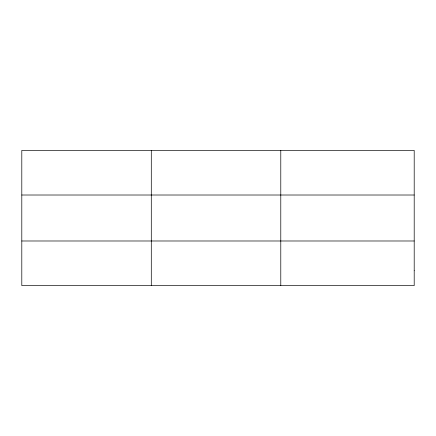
<?xml version="1.0" encoding="UTF-8"?>
<svg xmlns="http://www.w3.org/2000/svg" width="436" height="436" viewBox="0 0 436 436"><rect width="100%" height="100%" fill="white"/><g stroke="black" fill="none" stroke-linecap="round" stroke-linejoin="round"><path stroke-width="0.65" d="M151.292 150.393L151.292 285.607M280.784 150.393L280.784 285.607M21.8 195.012L414.2 195.012M21.8 240.988L414.2 240.988M414.2 270.734L414.2 285.607L21.8 285.607L21.8 150.393L414.2 150.393L414.2 270.734"/></g></svg>
